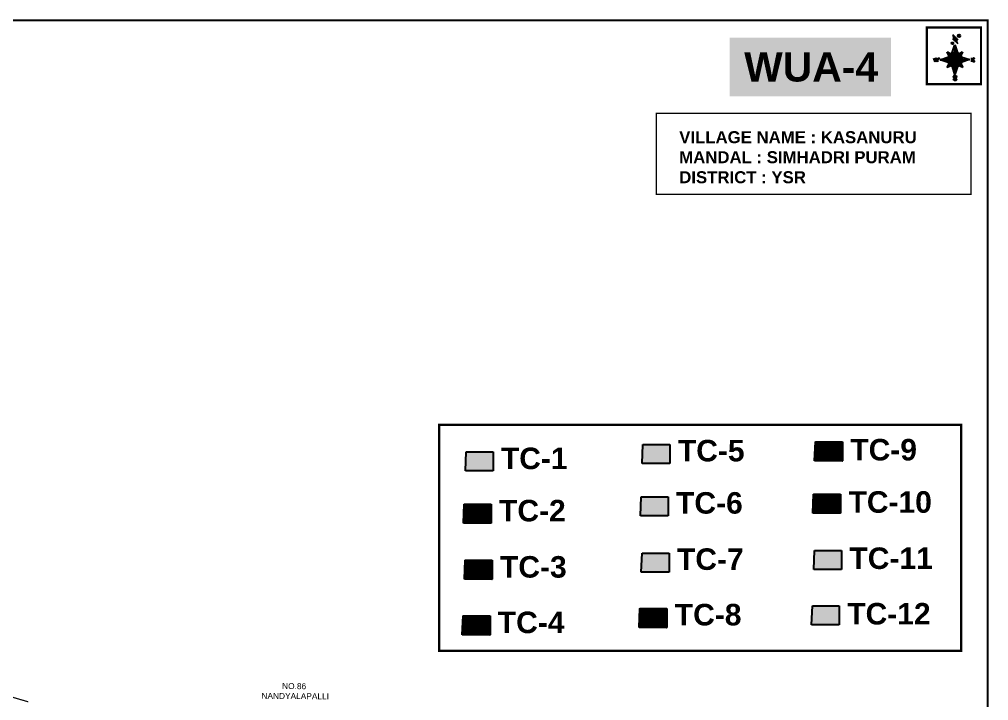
# Model space of a CAD drawing. Header units: inches. Extents: x 189567 to 214261, y 1613610 to 1624610.
# Drawn here: x 195325 to 198637, y 1621802 to 1624127 of the extents above; entities that cross this region are included whole.
import ezdxf

# ---------------------------------------------------------------- set-up
doc = ezdxf.new("R2010")
doc.units = ezdxf.units.IN
doc.header["$LTSCALE"] = 15
doc.header["$MEASUREMENT"] = 0
for name, color, linetype in [('AQUADUCT', 1, 'Continuous'), ('Boarder', 2, 'Continuous'), ('bord', 1, 'Continuous'), ('PLOTS NO', 7, 'Continuous'), ('TEXT', 1, 'Continuous'), ('text1', 7, 'Continuous'), ('text2', 7, 'Continuous'), ('VILLAGE BOUNDRY', 5, 'Continuous')]:
    doc.layers.add(name, color=color, linetype=linetype)
doc.styles.get("Standard").update_dxf_attribs({"font": 'arial.ttf'})
pattern_1 = [(267.297113149, (-8720374.938, 50637915.138), (10.5367255337, -0.497431438), [])]
pattern_2 = [(357.297113149, (-8720374.938, 50637915.138), (0.497431438, 10.5367255337), [])]
pattern_3 = [(45, (122098.73668, 1033783.606563), (-0.0324434030696, 0.0324434030696), [])]

# ---------------------------------------------------------------- blocks, each defined once
blk = doc.blocks.new('*X9')
at = {"color": 0, "linetype": 'Continuous'}
for p, q in [((6321.6, 240.5), (6322.3, 241.2)), ((6321.6, 240.3), (6322.3, 241)), ((6321.6, 240.1), (6322.3, 240.8)), ((6321.6, 239.9), (6322.4, 240.7)), ((6321.6, 239.8), (6322.4, 240.6)), ((6321.6, 239.6), (6322.5, 240.5)), ((6321.6, 239.4), (6322.5, 240.3)), ((6321.6, 239.2), (6322.6, 240.2)), ((6321.7, 239.1), (6322.6, 240.1)), ((6321.8, 240.8), (6322.4, 241.4)), ((6321.8, 239), (6322.7, 240)), ((6321.8, 239), (6322.8, 239.9)), ((6321.9, 238.9), (6322.9, 239.8)), ((6322, 238.8), (6323, 239.7)), ((6322.1, 241.3), (6322.4, 241.6)), ((6322.1, 238.7), (6323.1, 239.6)), ((6322.2, 238.6), (6323.1, 239.6)), ((6322.3, 238.5), (6323.2, 239.5)), ((6322.4, 238.5), (6323.3, 239.4)), ((6322.5, 238.4), (6323.4, 239.3)), ((6322.7, 238.4), (6323.6, 239.3)), ((6322.8, 238.3), (6323.7, 239.2)), ((6322.9, 238.3), (6323.8, 239.1)), ((6323.1, 238.2), (6323.9, 239.1)), ((6323.2, 238.2), (6324, 239)), ((6323.3, 238.2), (6324.2, 239)), ((6323.5, 238.1), (6324.3, 238.9)), ((6323.7, 238.1), (6324.4, 238.9)), ((6323.8, 238.1), (6324.6, 238.8)), ((6324.1, 238.2), (6324.7, 238.8)), ((6324.3, 238.3), (6324.9, 238.8)), ((6324.6, 238.3), (6325.1, 238.8)), ((6324.8, 238.4), (6325.2, 238.8)), ((6325.1, 238.5), (6325.4, 238.8)), ((6325.4, 238.6), (6325.6, 238.8))]:
    blk.add_line(p, q, dxfattribs=at)
blk = doc.blocks.new('*X8')
at = {"color": 0, "linetype": 'Continuous'}
for p, q in [((6324.4, 240.3), (6324.5, 240.4)), ((6324.6, 240.3), (6324.8, 240.5)), ((6324.7, 240.2), (6325, 240.5)), ((6324.8, 240.2), (6325.2, 240.6)), ((6325, 240.1), (6325.5, 240.6)), ((6325.1, 240.1), (6325.6, 240.6)), ((6325.2, 240), (6325.8, 240.6)), ((6325.3, 240), (6326, 240.6)), ((6325.4, 239.9), (6326.1, 240.6)), ((6325.5, 239.8), (6326.2, 240.5)), ((6325.6, 239.8), (6326.3, 240.5)), ((6325.7, 239.7), (6326.5, 240.4)), ((6325.9, 239.6), (6326.6, 240.3)), ((6326, 239.5), (6326.7, 240.3)), ((6326, 239.4), (6326.8, 240.2)), ((6326.1, 239.3), (6327, 240.2)), ((6326.2, 239.3), (6327.1, 240.1)), ((6326.3, 239.2), (6327.1, 240)), ((6326.4, 239.1), (6327.2, 239.9)), ((6326.5, 239), (6327.3, 239.8)), ((6326.5, 238.9), (6327.4, 239.7)), ((6326.6, 238.8), (6327.5, 239.6)), ((6326.7, 238.7), (6327.5, 239.5)), ((6326.8, 238.6), (6327.6, 239.4)), ((6326.8, 238.5), (6327.7, 239.3)), ((6326.8, 236.5), (6327.4, 237)), ((6326.9, 238.3), (6327.8, 239.2)), ((6326.9, 238.2), (6327.9, 239.1)), ((6326.9, 236.8), (6327.6, 237.4)), ((6327, 238.1), (6327.8, 239)), ((6327, 237.9), (6327.8, 238.8)), ((6327, 237.8), (6327.8, 238.6)), ((6327, 237.6), (6327.8, 238.4)), ((6327, 237.4), (6327.8, 238.2)), ((6327, 237.3), (6327.8, 238)), ((6327, 237.1), (6327.8, 237.9))]:
    blk.add_line(p, q, dxfattribs=at)
blk = doc.blocks.new('H')
at = {"layer": 'bord', "extrusion": (0.000427885, 0.004792, 0.999988)}
h = blk.add_hatch(dxfattribs=at)
h.set_pattern_fill('LINE', color=8, scale=84.387686, angle=-2.7029, style=0)
h.set_pattern_definition(pattern_2)
h.paths.add_polyline_path([(-492, 786, -0.090992), (-448, 775), (-486, 912)])
h = blk.add_hatch(dxfattribs=at)
h.set_pattern_fill('LINE', color=8, scale=84.387686, angle=-92.7029, style=0)
h.set_pattern_definition(pattern_1)
h.paths.add_polyline_path([(-625, 665, -0.090992), (-615, 710), (-751, 671)])
h = blk.add_hatch(dxfattribs=at)
h.set_pattern_fill('LINE', color=8, scale=84.387686, angle=-2.7029, style=0)
h.set_pattern_definition(pattern_2)
h.paths.add_polyline_path([(-504, 533, -0.090992), (-549, 543), (-510, 406)])
h = blk.add_hatch(dxfattribs=at)
h.set_pattern_fill('LINE', color=8, scale=84.387686, angle=-92.7029, style=0)
h.set_pattern_definition(pattern_1)
h.paths.add_polyline_path([(-246, 647), (-372, 653, -0.090992), (-382, 609)])
for p, q in [((-519, 1020, -1217), (-435, 927, -1216)), ((-516, 1087, -1217), (-432, 994, -1217)), ((-538, 774, -1216), (-487, 906, -1216)), ((-487, 906, -1216), (-493, 780, -1216)), ((-487, 906, -1216), (-448, 769, -1216)), ((-865, 701, -1215), (-847, 638, -1215)), ((-847, 700, -1215), (-829, 637, -1215)), ((-829, 699, -1215), (-811, 636, -1215)), ((-829, 699, -1215), (-811, 698, -1215)), ((-811, 698, -1215), (-794, 635, -1215)), ((-752, 665, -1215), (-615, 704, -1215)), ((-627, 794, -1216), (-567, 760, -1216)), ((-627, 794, -1216), (-584, 747, -1215)), ((-599, 731, -1215), (-627, 794, -1216)), ((-421, 753, -1216), (-359, 781, -1216)), ((-359, 781, -1216), (-405, 739, -1216)), ((-359, 781, -1216), (-392, 721, -1215)), ((-379, 693, -1215), (-246, 641, -1215)), ((-213, 669, -1215), (-217, 601, -1215)), ((-197, 600, -1215), (-194, 668, -1215)), ((-752, 665, -1215), (-625, 659, -1215)), ((-619, 614, -1215), (-752, 665, -1215)), ((-639, 526, -1214), (-606, 585, -1215)), ((-639, 526, -1214), (-593, 568, -1215)), ((-577, 553, -1215), (-639, 526, -1214)), ((-511, 400, -1214), (-549, 537, -1214)), ((-460, 533, -1215), (-511, 400, -1214)), ((-505, 527, -1214), (-511, 400, -1214)), ((-371, 513, -1214), (-431, 546, -1215)), ((-371, 513, -1214), (-414, 560, -1215)), ((-399, 576, -1215), (-371, 513, -1214)), ((-246, 641, -1215), (-383, 603, -1215)), ((-373, 647, -1215), (-246, 641, -1215))]:
    blk.add_line(p, q, dxfattribs=at)
at = {"layer": 'bord', "color": 8, "linetype": 'ByBlock', "extrusion": (0.000427885, 0.004792, 0.999988)}
for p, q in [((-375, 679, -1215), (-620, 691, -1215)), ((-386, 711, -1215), (-605, 722, -1215)), ((-411, 744, -1216), (-578, 752, -1216)), ((-493, 780, -1216), (-505, 527, -1214)), ((-373, 647, -1215), (-625, 659, -1215)), ((-378, 616, -1215), (-623, 628, -1215)), ((-392, 585, -1215), (-611, 595, -1215)), ((-420, 555, -1215), (-587, 562, -1215))]:
    blk.add_line(p, q, dxfattribs=at)
at = {"layer": 'bord', "extrusion": (0.000427885, 0.004792, 0.999988), "elevation": -1212}
for points, const_width in [([(-522, 960), (-516, 1093)], 1.61), ([(-434, 933), (-428, 1066)], 1.61), ([(-870, 707), (-846, 706)], 0.642), ([(-829, 643), (-821, 678)], 0.642), ([(-793, 641), (-782, 694)], 0.642), ([(-223, 676), (-174, 673)], 0.706), ([(-829, 643), (-855, 644)], 0.642), ([(-811, 642), (-784, 641)], 0.642), ([(-177, 605), (-226, 607)], 0.706), ([(-195, 645), (-185, 644)], 0.706)]:
    blk.add_lwpolyline(points, dxfattribs=dict(at, const_width=const_width))
for points, const_width in [([(-414, 1073, 1), (-398, 1058, 1)], 22.3), ([(-530, 950, 1), (-520, 939, 1)], 14.8), ([(-776, 697, 1), (-769, 690, 1)], 8.9), ([(-178, 667, 1), (-171, 660, 1)], 9.79), ([(-180, 618, 1), (-173, 611, 1)], 9.79), ([(-490, 362, 1), (-498, 369, 1)], 11.1), ([(-525, 322, 1), (-533, 329, 1)], 11.1)]:
    blk.add_lwpolyline(points, format="xyb", close=True, dxfattribs=dict(at, const_width=const_width))
for points in [[(-537, 317), (-531, 310), (-520, 307), (-505, 307), (-494, 310), (-486, 318), (-487, 326), (-491, 333), (-494, 336), (-503, 341), (-522, 347), (-530, 352), (-534, 355), (-537, 363), (-537, 373), (-530, 381), (-520, 384), (-504, 384), (-493, 380), (-487, 373)], [(-522, 348), (-526, 354), (-528, 361), (-528, 371), (-526, 375), (-521, 381), (-515, 384)], [(-505, 307), (-499, 312), (-497, 319), (-497, 327), (-501, 335), (-509, 343)]]:
    blk.add_lwpolyline(points, dxfattribs=at)
at = {"layer": 'bord', "extrusion": (0.000427885, 0.004792, 0.999988)}
for centre, radius in [((-406, 1065, -1212), 22.3), ((-525, 944, -1212), 14.8), ((-773, 694, -1212), 8.9), ((-498, 659, -1212), 127), ((-174, 663, -1212), 9.79), ((-177, 615, -1212), 9.79), ((-494, 365, -1212), 11.1), ((-529, 325, -1212), 11.1)]:
    blk.add_circle(centre, radius, dxfattribs=at)
at = {"layer": 'bord', "color": 8, "linetype": 'ByBlock', "extrusion": (0.000427885, 0.004792, 0.999988)}
for centre, radius, start, end in [((-482, 658, -1212), 128, 94.9254, 259.6691), ((-437, 656, -1212), 141, 113.2864, 241.308), ((-316, 651, -1212), 222, 142.5892, 212.0053), ((-560, 662, -1212), 141, 293.2864, 61.308), ((-681, 668, -1212), 222, 322.5892, 32.0053), ((-515, 660, -1212), 128, 274.9254, 79.6691)]:
    blk.add_arc(centre, radius, start, end, dxfattribs=at)
at = {"layer": 'bord', "extrusion": (0.000427885, 0.004792, 0.999988)}
for points in [[(-516, 1093, -1212), (-431, 1000, -1212), (-519, 1026, -1212), (-434, 933, -1212)], [(-864, 707, -1212), (-846, 706, -1212), (-846, 644, -1212), (-829, 643, -1212)], [(-829, 705, -1212), (-811, 704, -1212), (-811, 642, -1212), (-793, 641, -1212)], [(-193, 674, -1212), (-197, 606, -1212), (-213, 675, -1212), (-216, 607, -1212)]]:
    blk.add_solid(points, dxfattribs=at)
at = {"layer": 'bord', "extrusion": (0.000427885, 0.004792, 0.999988), "xscale": 7.977342409717546, "yscale": 7.977342409717546, "zscale": 7.977342409717546, "rotation": 138.0840426661453}
for name, p in [('*X8', (38301, -31929, -1212)), ('*X9', (38314, -31951, -1212))]:
    blk.add_blockref(name, p, dxfattribs=at)

msp = doc.modelspace()

# ---------------------------------------------------------------- hatches: boundary and pattern name
at = {"layer": 'PLOTS NO', "true_color": 0x105689}
h = msp.add_hatch(color=146, dxfattribs=at)
h.dxf.hatch_style = 1
h.paths.add_polyline_path([(197456, 1622675.7), (197453.3, 1622610.7), (197548.2, 1622610.7), (197548.2, 1622675.7)])
at = {"layer": 'PLOTS NO', "true_color": 0xafd9aa}
h = msp.add_hatch(dxfattribs=at)
h.set_pattern_fill('ANSI31', color=9, scale=0.367055)
h.set_pattern_definition(pattern_3)
h.paths.add_polyline_path([(198045.2, 1622684.6), (198042.6, 1622619.7), (198137.5, 1622619.7), (198137.5, 1622684.6)])
at = {"layer": 'PLOTS NO'}
h = msp.add_hatch(color=2, dxfattribs=at)
h.dxf.hatch_style = 1
h.paths.add_polyline_path([(196943.8, 1622586), (196943.8, 1622650.9), (196851.6, 1622650.9), (196848.9, 1622586)])
at = {"layer": 'PLOTS NO', "true_color": 0x7aafdf}
h = msp.add_hatch(dxfattribs=at)
h.set_pattern_fill('ANSI31', color=143, scale=0.367055)
h.set_pattern_definition(pattern_3)
h.paths.add_polyline_path([(198039, 1622506.1), (198036.3, 1622441.2), (198131.2, 1622441.2), (198131.2, 1622506.1)])
at = {"layer": 'PLOTS NO', "true_color": 0xc7c8ca}
h = msp.add_hatch(color=9, dxfattribs=at)
h.dxf.hatch_style = 1
h.paths.add_polyline_path([(197449.7, 1622497.2), (197447, 1622432.3), (197541.9, 1622432.3), (197541.9, 1622497.2)])
at = {"layer": 'PLOTS NO', "true_color": 0xcd6928}
h = msp.add_hatch(dxfattribs=at)
h.set_pattern_fill('ANSI31', color=32, scale=0.367055)
h.set_pattern_definition(pattern_3)
h.paths.add_polyline_path([(196845.3, 1622472.5), (196842.6, 1622407.6), (196937.5, 1622407.6), (196937.5, 1622472.5)])
at = {"layer": 'PLOTS NO', "true_color": 0xc7c8ca}
h = msp.add_hatch(color=9, dxfattribs=at)
h.dxf.hatch_style = 1
h.paths.add_polyline_path([(198042.2, 1622314.1), (198039.6, 1622249.2), (198134.5, 1622249.2), (198134.5, 1622314.1)])
at = {"layer": 'PLOTS NO', "true_color": 0x58ba48}
h = msp.add_hatch(dxfattribs=at)
h.set_pattern_fill('ANSI31', color=85, scale=0.367055)
h.set_pattern_definition([(45, (122101.983153, 1033591.581543), (-0.0324434030696, 0.0324434030696), [])])
h.paths.add_polyline_path([(196848.5, 1622280.5), (196845.9, 1622215.6), (196940.8, 1622215.6), (196940.8, 1622280.5)])
at = {"layer": 'PLOTS NO', "true_color": 0x105689}
h = msp.add_hatch(color=146, dxfattribs=at)
h.dxf.hatch_style = 1
h.paths.add_polyline_path([(197452.9, 1622305.2), (197450.3, 1622240.3), (197545.2, 1622240.3), (197545.2, 1622305.2)])
at = {"layer": 'PLOTS NO', "true_color": 0xf7abae}
h = msp.add_hatch(dxfattribs=at)
h.set_pattern_fill('ANSI31', color=241, scale=0.367055)
h.set_pattern_definition(pattern_3)
h.paths.add_polyline_path([(197445.4, 1622115.7), (197442.7, 1622050.8), (197537.6, 1622050.8), (197537.6, 1622115.7)])
at = {"layer": 'PLOTS NO', "true_color": 0xfeeab9}
h = msp.add_hatch(color=254, dxfattribs=at)
h.dxf.hatch_style = 1
h.paths.add_polyline_path([(198032, 1622059.7), (198126.9, 1622059.7), (198126.9, 1622124.6), (198034.7, 1622124.6)])
at = {"layer": 'PLOTS NO', "true_color": 0xa953a0}
h = msp.add_hatch(dxfattribs=at)
h.set_pattern_fill('ANSI31', color=215, scale=0.367055)
h.set_pattern_definition(pattern_3)
h.paths.add_polyline_path([(196841, 1622091), (196838.3, 1622026.1), (196933.2, 1622026.1), (196933.2, 1622091)])

# ---------------------------------------------------------------- linework, layer by layer
at = {"layer": 'Boarder', "color": 0, "const_width": 8}
msp.add_lwpolyline([(198543.6, 1621971.3), (196759.2, 1621971.3), (196759.2, 1622742.8), (198543.6, 1622742.8)], close=True, dxfattribs=at)
at = {"layer": 'PLOTS NO', "color": 2}
for p, q in [((197453.3, 1622610.7), (197456, 1622675.7)), ((197456, 1622675.7), (197548.2, 1622675.7)), ((197548.2, 1622675.7), (197548.2, 1622610.7)), ((198042.6, 1622619.7), (198045.2, 1622684.6)), ((198045.2, 1622684.6), (198137.5, 1622684.6)), ((198137.5, 1622684.6), (198137.5, 1622619.7)), ((196848.9, 1622586), (196851.6, 1622650.9)), ((196851.6, 1622650.9), (196943.8, 1622650.9)), ((196943.8, 1622650.9), (196943.8, 1622586)), ((197548.2, 1622610.7), (197453.3, 1622610.7)), ((198137.5, 1622619.7), (198042.6, 1622619.7)), ((196943.8, 1622586), (196848.9, 1622586)), ((198036.3, 1622441.2), (198039, 1622506.1)), ((198039, 1622506.1), (198131.2, 1622506.1)), ((198131.2, 1622506.1), (198131.2, 1622441.2)), ((197447, 1622432.3), (197449.7, 1622497.2)), ((197449.7, 1622497.2), (197541.9, 1622497.2)), ((197541.9, 1622497.2), (197541.9, 1622432.3)), ((196842.6, 1622407.6), (196845.3, 1622472.5)), ((196845.3, 1622472.5), (196937.5, 1622472.5)), ((196937.5, 1622472.5), (196937.5, 1622407.6)), ((198131.2, 1622441.2), (198036.3, 1622441.2)), ((196937.5, 1622407.6), (196842.6, 1622407.6)), ((197541.9, 1622432.3), (197447, 1622432.3)), ((198039.6, 1622249.2), (198042.2, 1622314.1)), ((198042.2, 1622314.1), (198134.5, 1622314.1)), ((198134.5, 1622314.1), (198134.5, 1622249.2)), ((196845.9, 1622215.6), (196848.5, 1622280.5)), ((196848.5, 1622280.5), (196940.8, 1622280.5)), ((196940.8, 1622280.5), (196940.8, 1622215.6)), ((197450.3, 1622240.3), (197452.9, 1622305.2)), ((197452.9, 1622305.2), (197545.2, 1622305.2)), ((197545.2, 1622305.2), (197545.2, 1622240.3)), ((198134.5, 1622249.2), (198039.6, 1622249.2)), ((196940.8, 1622215.6), (196845.9, 1622215.6)), ((197545.2, 1622240.3), (197450.3, 1622240.3)), ((197442.7, 1622050.8), (197445.4, 1622115.7)), ((197445.4, 1622115.7), (197537.6, 1622115.7)), ((197537.6, 1622115.7), (197537.6, 1622050.8)), ((198032, 1622059.7), (198034.7, 1622124.6)), ((198034.7, 1622124.6), (198126.9, 1622124.6)), ((198126.9, 1622124.6), (198126.9, 1622059.7)), ((196838.3, 1622026.1), (196841, 1622091)), ((196841, 1622091), (196933.2, 1622091)), ((196933.2, 1622091), (196933.2, 1622026.1)), ((197537.6, 1622050.8), (197442.7, 1622050.8)), ((198126.9, 1622059.7), (198032, 1622059.7)), ((196933.2, 1622026.1), (196838.3, 1622026.1))]:
    msp.add_line(p, q, dxfattribs=at)
at = {"layer": 'text2', "color": 5, "const_width": 7}
msp.add_lwpolyline([(198633.6, 1616572.1), (189570.7, 1616572.1), (189570.7, 1624123.6), (198633.6, 1624123.6)], close=True, dxfattribs=at)
at = {"layer": 'text2', "color": 200, "const_width": 7.58, "elevation": 0.1}
msp.add_lwpolyline([(198611, 1624099.4), (198425.8, 1624099.4), (198425.8, 1623906.3), (198611, 1623906.3)], close=True, dxfattribs=at)
at = {"layer": 'text2', "color": 0, "const_width": 5}
msp.add_lwpolyline([(197501.5, 1623806.5), (198576.8, 1623806.5), (198576.8, 1623529.7), (197501.5, 1623529.7)], close=True, dxfattribs=at)
at = {"layer": 'VILLAGE BOUNDRY', "color": 5, "const_width": 4}
msp.add_lwpolyline([(195355.4, 1621797.3), (195176.7, 1621849.4)], dxfattribs=at)

# ---------------------------------------------------------------- block references
at = {"layer": 'AQUADUCT', "color": 1, "xscale": 0.1991051401029247, "yscale": 0.1991051401029247, "zscale": 0.1991051401029247, "rotation": 3.078330600073183}
msp.add_blockref('H', (198628.1, 1623864.9, 242.5), dxfattribs=at)

# ---------------------------------------------------------------- texts
at = {"layer": 'PLOTS NO', "color": 1, "char_height": 0.0734, "attachment_point": 1}
for insert in [(197605.1, 1622646.8), (198194.4, 1622655.7), (197000.7, 1622622.1)]:
    msp.add_mtext_dynamic_manual_height_columns('TC-1', width=320.576, gutter_width=1, heights=[0], dxfattribs=dict(at, insert=insert))
at = {"layer": 'PLOTS NO', "color": 1, "char_height": 0.0734, "width": 5.033, "attachment_point": 1}
for insert in [(197627.4, 1622641.8), (198216.7, 1622650.7), (197023.1, 1622617.1)]:
    msp.add_mtext(' TC-1', dxfattribs=dict(at, insert=insert))
at = {"layer": 'TEXT', "insert": (197801.7, 1624015), "char_height": 100, "width": 451.819, "attachment_point": 1, "bg_fill": 1, "box_fill_scale": 1.5, "bg_fill_color": 2, "bg_fill_transparency": 0}
msp.add_mtext('{\\fArial|b1|i0|c0|p34;\\C1;WUA-4}', dxfattribs=at)
at = {"layer": 'TEXT', "attachment_point": 1}
for s, insert, char_height, width in [('\\pxql;{\\fArial|b1|i0|c0|p34;\\C1;VILLAGE NAME :\\C5; KASANURU\\P\\C1;MANDAL : \\C5;SIMHADRI PURAM\\P\\C1;DISTRICT : \\C5;YSR}', (197579.8, 1623745.5), 41.015, 825.188), ('{\\fArial|b1|i0|c0|p34;\\C1;TC-5}', (197575.2, 1622691.6), 73.411, 632.162), ('{\\fArial|b1|i0|c0|p34;\\C1;TC-9}', (198164.5, 1622694.8), 73.411, 632.162), ('\\pxql;{\\fArial|b1|i0|c0|p34;\\C1;TC-1}', (196970.4, 1622665.2), 73.411, 632.162), ('{\\fArial|b1|i0|c0|p34;\\C1;TC-6}', (197569, 1622513.2), 73.411, 632.162), ('{\\fArial|b1|i0|c0|p34;\\C1;TC-10}', (198158.3, 1622516.3), 73.411, 632.162), ('{\\fArial|b1|i0|c0|p34;\\C1;TC-2}', (196964.1, 1622486.8), 73.411, 632.162), ('{\\fArial|b1|i0|c0|p34;\\C1;TC-7}', (197572.2, 1622321.2), 73.411, 632.162), ('{\\fArial|b1|i0|c0|p34;\\C1;TC-11}', (198161.5, 1622324.3), 73.411, 632.162), ('{\\fArial|b1|i0|c0|p34;\\C1;TC-3}', (196967.4, 1622294.8), 73.411, 632.162), ('{\\fArial|b1|i0|c0|p34;\\C1;TC-8}', (197564.7, 1622131.7), 73.411, 632.162), ('{\\fArial|b1|i0|c0|p34;\\C1;TC-12}', (198154, 1622134.8), 73.411, 632.162), ('{\\fArial|b1|i0|c0|p34;\\C1;TC-4}', (196959.8, 1622105.3), 73.411, 632.162)]:
    msp.add_mtext(s, dxfattribs=dict(at, insert=insert, char_height=char_height, width=width))
at = {"layer": 'text1', "color": 1, "insert": (196148.3, 1621862), "char_height": 20.364, "width": 239.254, "attachment_point": 1, "rotation": 359.5421}
msp.add_mtext('\\pxqc;NO.86  NANDYALAPALLI', dxfattribs=at)

doc.saveas('drawing.dxf')
